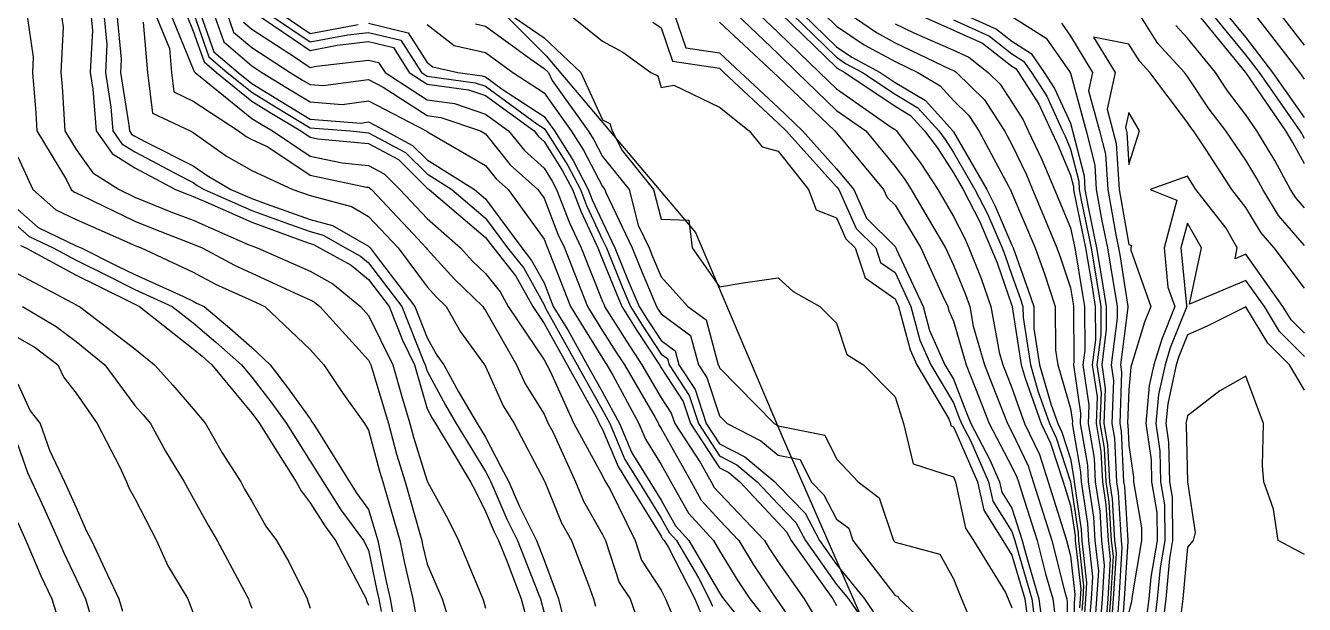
# Model space of a CAD drawing. Extents: x 0 to 335, y 0 to 561.
# Drawn here: x 225.7 to 335, y 369.5 to 419 of the extents above; entities that cross this region are included whole.
import ezdxf

# ---------------------------------------------------------------- set-up
doc = ezdxf.new("R2010")
doc.units = 0
for name, color, linetype in [('CONTOURS_MAJEURES', 3, 'CONTINUOUS'), ('CONTOURS_MINEURES', 8, 'CONTINUOUS'), ('PARCELLE', 4, 'CONTINUOUS')]:
    doc.layers.add(name, color=color, linetype=linetype)

msp = doc.modelspace()

# ---------------------------------------------------------------- linework, layer by layer
at = {"layer": 'CONTOURS_MAJEURES'}
for points in [[(232.363, 420.003), (232.614, 417.382), (232.497, 414.996), (232.967, 412.029), (233.122, 409.999), (233.907, 408.909), (234.999, 408.212), (238.816, 406.187), (240.002, 405.588), (240.345, 405.346), (240.938, 405.003), (245.005, 403.202), (247.835, 402.164), (249.997, 401.391), (251.1, 401.099), (253.034, 399.996), (254.306, 399.303), (255, 398.732), (257.846, 394.999), (259.696, 390.309), (259.845, 390.003), (260.003, 389.457), (261.566, 386.563), (262.49, 384.995), (264.995, 380.881), (265.296, 380.3), (265.455, 379.999), (266.813, 376.818), (267.722, 375.003), (269.492, 370.501), (269.687, 369.995), (269.998, 368.823)], [(240.047, 420.003), (241.345, 416.341), (242.915, 414.996), (245.005, 413.301), (247.049, 412.046), (249.997, 410.266), (253.46, 409.999), (255, 409.85), (258.151, 408.15), (260.003, 406.319), (262.112, 405.003), (264.995, 402.549), (266.873, 399.996), (268.261, 398.261), (269.998, 395.131), (270.049, 394.999), (270.133, 394.864), (272.824, 390.003), (275.001, 386.132), (275.616, 384.995), (276.911, 381.906), (278.09, 379.999), (280.004, 376.903), (280.686, 375.685), (281.313, 375.003), (283.195, 371.802), (284.125, 369.995), (284.384, 369.383)], [(246.449, 420.003), (249.997, 417.612), (253.213, 418.215), (255, 418.426), (257.751, 417.75), (259.515, 414.996), (260.003, 414.679), (264.119, 414.119), (264.995, 413.82), (269.376, 410.62), (269.998, 410.212), (270.15, 409.999), (272.031, 407.034), (273.099, 405.003), (273.627, 403.628), (275.001, 400.687), (275.33, 399.996), (276.682, 396.679), (277.388, 394.999), (278.394, 393.391), (280.004, 390.931), (280.54, 390.54), (280.685, 390.003), (282.396, 387.395), (283.188, 384.995), (284.996, 382.229), (286.473, 381.473), (288.222, 379.999), (289.999, 378.093), (291.527, 376.528), (292.337, 375.003), (295.002, 371.243), (296.017, 369.995), (297.636, 367.629)], [(291.181, 420.003), (295.002, 416.301), (295.776, 415.77), (297.217, 414.996), (300.005, 413.132), (301.966, 411.961), (303.737, 409.999), (304.277, 409.279), (304.997, 408.165), (306.827, 405.003), (307.909, 402.909), (309.154, 399.996), (309.4, 399.396), (310, 397.68), (310.71, 395.708), (310.944, 394.999), (310.955, 394.046), (311.582, 390.003), (312.222, 387.78), (313.211, 384.995), (313.786, 383.78), (315.003, 379.999), (315.657, 375.656), (315.697, 375.003), (316.127, 371.122), (316.058, 369.995), (315.984, 369.014)], [(335.005, 409.351), (334.774, 409.77), (334.636, 409.999), (333.85, 411.153), (331.152, 414.996), (330.002, 416.5), (327.116, 420.003)], [(279.308, 419.306), (280.004, 418.807), (280.98, 415.975), (284.996, 415.351), (285.377, 414.996), (289.999, 410.672), (290.706, 409.999), (295.002, 405.234), (295.194, 405.003), (296.679, 401.674), (298.361, 399.996), (298.774, 398.766), (300.005, 397.903), (301.358, 394.999), (302.129, 392.129), (303.075, 390.003), (304.997, 386.752), (305.489, 385.488), (305.684, 384.995), (306.448, 383.546), (308.001, 379.999), (308.356, 378.357), (310, 375.776), (310.247, 375.003), (310.329, 374.673), (311.692, 369.995), (312.08, 367.075)], [(304.997, 419.484), (308.089, 418.09), (310, 416.598), (310.98, 415.977), (311.664, 414.996), (312.971, 412.967), (314.329, 409.999), (314.546, 409.543), (315.003, 408.454), (315.709, 405.709), (315.752, 405.003), (315.915, 404.088), (316.769, 399.996), (317.235, 397.233), (317.593, 394.999), (317.606, 392.607), (317.27, 390.003), (317.622, 387.622), (317.527, 384.995), (317.887, 382.885), (318.035, 379.999), (318.291, 378.293), (318.496, 375.003), (318.646, 373.648), (318.423, 369.995), (318.182, 366.814)], [(225.003, 401.841), (225.985, 400.98), (228.041, 399.996), (229.996, 398.943), (232.633, 397.633), (234.999, 396.458), (238.213, 394.999), (240.002, 393.591), (241.948, 391.947), (244.141, 390.003), (245.005, 388.958), (246.726, 386.723), (247.972, 384.995), (249.997, 381.786), (251.101, 379.999), (252.622, 377.624), (254.569, 375.003), (255, 374.176), (255.71, 370.706), (255.879, 369.995), (256.068, 368.928)], [(335.005, 390.719), (332.866, 392.864), (331.579, 394.999), (330.002, 397.217), (325.193, 395.193), (326.196, 399.996), (324.999, 402.118), (324.441, 399.996), (324.919, 395.078), (324.947, 394.999), (323.534, 391.466), (323.085, 390.003), (322.529, 387.468), (322.3, 384.995), (322.639, 382.639), (322.7, 379.999), (323.034, 378.037), (323.062, 375.003), (322.664, 372.666), (322.425, 369.995), (322.161, 367.833)], [(225.003, 383.158), (225.82, 380.816), (226.203, 379.999), (227.216, 377.784), (228.49, 375.003), (228.938, 373.942), (229.996, 371.705), (230.791, 369.995), (231.765, 366.766)]]:
    msp.add_lwpolyline(points, dxfattribs=at)
at = {"layer": 'CONTOURS_MINEURES'}
for points in [[(225.767, 420.003), (226.318, 416.315), (226.257, 414.996), (226.544, 411.541), (226.643, 409.999), (229.174, 405.826), (229.555, 405.003), (229.79, 404.797), (229.996, 404.699), (230.54, 404.458), (234.999, 402.282), (236.625, 401.623), (240.002, 400.331), (240.766, 399.996), (243.525, 398.518), (245.005, 397.854), (248.977, 396.02), (249.997, 395.571), (250.367, 395.369), (250.816, 394.999), (255, 390.405), (255.195, 390.003), (255.275, 389.728), (256.689, 384.995), (257.378, 382.374), (258.116, 379.999), (259.339, 375.665), (259.533, 375.003), (259.613, 374.612), (260.003, 372.967), (261.277, 369.995), (262.182, 367.18)], [(228.703, 420.003), (228.872, 418.876), (228.693, 414.996), (228.792, 413.792), (229.038, 409.999), (229.996, 408.42), (231.426, 406.432), (233.663, 405.003), (234.999, 404.351), (238.096, 403.096), (240.002, 402.367), (244.696, 400.304), (245.005, 400.168), (245.473, 399.996), (249.997, 398.002), (251.943, 396.943), (254.302, 394.999), (255, 394.233), (257.055, 390.003), (257.894, 387.106), (258.525, 384.995), (258.832, 383.826), (260.003, 380.06), (260.039, 379.999), (261.786, 376.787), (262.668, 375.003), (264.597, 370.394), (264.768, 369.995), (264.823, 369.823), (264.995, 369.222)], [(231.246, 420.003), (231.379, 418.619), (231.201, 414.996), (231.427, 413.566), (231.701, 409.999), (233.08, 408.084), (234.999, 406.858), (238.496, 405.003), (239.567, 404.569), (240.002, 404.403), (241.071, 403.933), (245.005, 402.191), (249.424, 400.57), (249.997, 400.365), (250.289, 400.288), (250.801, 399.996), (253.519, 398.516), (255, 397.296), (256.751, 394.999), (257.89, 392.113), (258.915, 390.003), (260.003, 386.247), (260.441, 385.435), (260.701, 384.995), (261.789, 383.208), (263.71, 379.999), (264.163, 379.166), (264.995, 377.483), (265.737, 375.744), (266.109, 375.003), (266.831, 373.165), (268.052, 369.995), (269.153, 365.842)], [(233.48, 420.003), (233.85, 416.146), (233.793, 414.996), (234.506, 410.491), (234.544, 409.999), (234.734, 409.735), (234.999, 409.566), (235.924, 409.075), (240.002, 407.016), (241.183, 406.183), (243.223, 405.003), (245.005, 404.214), (246.245, 403.759), (249.997, 402.417), (251.91, 401.911), (255, 400.149), (255.143, 399.996), (255.551, 399.446), (258.941, 394.999), (260.003, 392.307), (260.835, 390.836), (261.441, 390.003), (262.69, 387.691), (264.279, 384.995), (264.995, 383.82), (266.301, 381.303), (266.99, 379.999), (267.889, 377.893), (269.336, 375.003), (269.998, 373.32), (271.219, 369.995), (271.96, 366.959)], [(236.746, 420.003), (237.96, 417.039), (238.139, 414.996), (238.346, 413.343), (240.002, 412.558), (243.87, 409.999), (244.535, 409.531), (245.005, 409.259), (246.375, 408.628), (249.997, 406.211), (254.803, 405.2), (255, 405.181), (255.115, 405.118), (255.232, 405.003), (258.802, 401.197), (259.931, 399.996), (260.003, 399.899), (262.337, 397.335), (264.76, 394.999), (264.845, 394.849), (264.995, 394.642), (267.646, 390.003), (268.374, 388.377), (269.998, 385.777), (270.348, 384.995), (270.775, 384.219), (272.698, 379.999), (273.368, 378.368), (275.001, 375.518), (275.254, 375.003), (276.421, 371.416), (277.345, 369.995), (278.051, 368.045)], [(238.069, 420.003), (240.002, 415.287), (240.078, 415.072), (240.166, 414.996), (245.005, 411.07), (245.668, 410.663), (246.767, 409.999), (249.997, 407.844), (252.731, 407.269), (255, 407.048), (256.329, 406.331), (257.672, 405.003), (260.003, 402.519), (262.86, 399.996), (263.878, 398.878), (264.995, 397.8), (266.241, 396.243), (266.931, 394.999), (269.998, 390.424), (270.231, 390.003), (270.532, 389.468), (272.532, 384.995), (275.001, 380.514), (275.153, 380.151), (275.247, 379.999), (275.645, 379.356), (277.78, 375.003), (278.327, 373.324), (280.004, 370.745), (280.39, 369.995), (281.761, 366.757)], [(239.393, 420.003), (240.002, 418.517), (240.923, 415.918), (241.999, 414.996), (245.005, 412.557), (246.589, 411.585), (249.214, 409.999), (249.997, 409.477), (250.66, 409.337), (255, 408.916), (257.544, 407.544), (260.003, 405.112), (260.177, 405.003), (264.995, 400.902), (265.661, 399.996), (267.587, 397.588), (269.025, 394.999), (269.998, 393.547), (271.959, 390.003), (274.487, 385.51), (274.717, 384.995), (275.001, 384.48), (276.325, 381.321), (277.142, 379.999), (280.004, 375.37), (280.136, 375.135), (280.257, 375.003), (280.622, 374.383), (282.88, 369.995), (283.51, 368.508)], [(240.62, 420.003), (241.768, 416.764), (243.832, 414.996), (245.005, 414.044), (247.51, 412.507), (249.997, 411.005), (254.326, 410.672), (255, 410.764), (256.454, 409.999), (258.758, 408.756), (260.003, 407.525), (264.047, 405.003), (264.995, 404.196), (268.084, 399.996), (268.934, 398.933), (269.998, 397.017), (270.782, 394.999), (272.065, 392.935), (273.688, 390.003), (275.001, 387.668), (276.447, 384.995), (277.497, 382.491), (279.037, 379.999), (280.004, 378.436), (281.236, 376.235), (282.368, 375.003), (284.996, 370.534), (285.2, 370.199), (285.333, 369.995), (286.664, 368.33)], [(241.765, 420.003), (242.613, 417.61), (245.005, 415.561), (245.877, 414.996), (248.431, 413.429), (249.997, 412.483), (252.723, 412.273), (255, 412.584), (259.916, 409.999), (259.972, 409.969), (260.003, 409.939), (260.163, 409.839), (264.995, 407.042), (265.905, 405.912), (266.917, 405.003), (269.998, 400.736), (270.203, 400.201), (270.299, 399.996), (270.501, 399.494), (272.247, 394.999), (275.001, 390.568), (275.219, 390.22), (275.361, 390.003), (275.871, 389.132), (278.109, 384.995), (278.668, 383.661), (280.004, 381.501), (280.845, 379.999), (282.335, 377.336), (284.479, 375.003), (284.996, 374.123), (286.558, 371.558), (287.582, 369.995), (289.999, 366.969)], [(242.909, 420.003), (243.458, 418.455), (245.005, 417.131), (248.3, 414.996), (249.352, 414.351), (249.997, 413.961), (251.119, 413.875), (255, 414.404), (256.251, 413.747), (260.003, 411.313), (261.158, 411.155), (264.552, 409.999), (264.995, 409.743), (267.111, 407.116), (269.463, 405.003), (269.998, 404.263), (271.181, 401.18), (271.735, 399.996), (272.894, 397.103), (273.712, 394.999), (275.001, 392.925), (276.126, 391.126), (276.861, 390.003), (279.496, 385.503), (279.771, 384.995), (279.84, 384.832), (280.004, 384.566), (282.56, 379.999), (283.435, 378.436), (284.996, 376.737), (286.646, 375.003), (287.915, 372.917), (289.831, 369.995), (289.999, 369.784), (293.264, 364.999)], [(245.371, 420.003), (249.997, 416.886), (252.32, 417.321), (255, 417.638), (257.119, 417.117), (258.477, 414.996), (260.003, 414.006), (263.526, 413.526), (264.995, 413.026), (269.139, 409.999), (269.522, 409.524), (269.998, 409.096), (271.587, 406.59), (272.422, 405.003), (273.138, 403.138), (274.606, 399.996), (275.001, 399.011), (276.164, 396.16), (276.651, 394.999), (277.94, 392.938), (279.861, 390.003), (280.004, 389.759), (281.889, 386.886), (282.514, 384.995), (284.996, 381.196), (285.789, 380.791), (286.729, 379.999), (289.999, 376.492), (290.735, 375.738), (291.126, 375.003), (293.877, 371.122), (294.674, 369.995), (295.002, 369.447)], [(247.528, 420.003), (249.997, 418.339), (254.106, 419.109)], [(267.015, 420.003), (269.998, 417.948), (273.153, 414.996), (275.001, 410.944), (275.634, 410.632), (275.817, 409.999), (276.669, 408.334), (279.359, 405.003), (280.004, 402.458), (282.363, 402.361), (282.655, 399.996), (284.996, 396.685), (287.012, 397.013), (289.999, 397.433), (291.284, 396.282), (293.586, 394.999), (295.002, 393.558), (295.892, 390.892), (297.316, 390.003), (300.005, 387.277), (300.727, 384.995), (301.545, 381.54), (304.997, 380.428), (305.185, 379.999), (306.04, 376.043), (306.703, 375.003), (309.441, 370.555), (309.662, 369.995), (310, 369.23)], [(272.099, 420.003), (275.001, 417.68), (276.729, 416.725), (279.139, 414.996), (279.718, 414.71), (280.004, 413.724), (281.096, 413.903), (284.996, 412.031), (287.523, 409.999), (288.652, 408.654), (289.999, 408.275), (292.613, 405.003), (293.266, 403.266), (295.002, 402.571), (295.796, 400.79), (296.593, 399.996), (297.451, 397.445), (300.005, 395.652), (300.309, 394.999), (301.303, 391.302), (301.88, 390.003), (304.616, 385.378), (304.737, 384.995), (304.787, 384.784), (304.997, 384.717), (307.062, 379.999), (307.584, 377.586), (309.23, 375.003), (310, 373.751), (311.094, 369.995), (311.552, 366.548)], [(281.118, 420.003), (282.114, 417.113), (284.996, 416.665), (286.786, 414.996), (289.999, 411.99), (292.092, 409.999), (295.002, 406.771), (296.47, 405.003), (297.561, 402.557), (300.005, 400.119), (300.08, 399.996), (300.143, 399.858), (302.407, 394.999), (302.956, 392.956), (304.269, 390.003), (304.997, 388.771), (306.055, 386.053), (306.473, 384.995), (308.116, 381.881), (308.94, 379.999), (309.128, 379.128), (310, 377.758), (310.88, 375.003), (311.173, 373.829), (312.29, 369.995), (312.607, 367.602)], [(286.409, 420.003), (289.999, 416.582), (291.638, 414.996), (295.002, 411.748), (297.51, 409.999), (300.005, 406.973), (300.849, 405.847), (301.394, 405.003), (303.307, 401.692), (304.328, 399.996), (304.997, 398.538), (306.029, 396.029), (306.389, 394.999), (306.695, 393.304), (307.66, 390.003), (308.316, 388.317), (309.63, 384.995), (310, 384.292), (311.381, 381.378), (311.825, 379.999), (312.664, 377.339), (313.41, 375.003), (314.548, 370.451), (314.681, 369.995), (314.718, 369.71), (314.764, 364.999)], [(288.344, 420.003), (289.999, 418.426), (293.544, 414.996), (295.002, 413.588), (299.67, 410.335), (300.005, 410.11), (300.075, 410.069), (300.137, 409.999), (302.22, 407.22), (303.653, 405.003), (304.997, 402.675), (305.91, 400.909), (306.3, 399.996), (307.378, 397.376), (308.208, 394.999), (308.913, 391.088), (309.231, 390.003), (309.446, 389.448), (310, 388.048), (311.085, 384.995), (312.343, 382.339), (313.096, 379.999), (314.521, 375.485), (314.675, 375.003), (315.003, 373.687), (315.371, 370.364), (315.349, 369.995), (315.324, 369.674), (315.343, 364.999)], [(290.265, 420.003), (295.002, 415.413), (295.249, 415.243), (295.71, 414.996), (300.005, 412.125), (301.335, 411.331), (302.537, 409.999), (303.592, 408.593), (304.997, 406.418), (305.816, 405.003), (307.242, 402.243), (308.203, 399.996), (308.726, 398.723), (310, 395.077), (310.021, 395.02), (310.028, 394.999), (310.028, 394.971), (310.799, 390.003), (311.122, 388.88), (312.502, 384.995), (313.305, 383.299), (314.368, 379.999), (315.003, 377.984), (315.393, 375.393), (315.418, 375.003), (315.875, 370.869), (315.822, 369.995), (315.764, 369.234)], [(292.098, 420.003), (295.002, 417.189), (296.302, 416.296), (298.724, 414.996), (300.005, 414.14), (302.596, 412.592), (304.937, 409.999), (304.963, 409.965), (304.997, 409.912), (307.838, 405.003), (308.575, 403.576), (310, 400.24), (310.103, 399.996), (311.399, 396.396), (311.861, 394.999), (311.881, 393.121), (312.365, 390.003), (313.321, 386.679), (313.919, 384.995), (314.267, 384.26), (315.003, 381.974), (315.292, 380.288), (315.307, 379.999), (315.92, 375.92), (315.977, 375.003), (316.379, 371.375), (316.295, 369.995), (316.204, 368.794)], [(293.93, 420.003), (295.002, 418.965), (297.354, 417.35), (300.005, 415.926), (301.945, 414.996), (303.857, 413.854), (304.997, 412.591), (306.309, 411.309), (307.156, 409.999), (309.665, 405.338), (309.859, 405.003), (309.907, 404.91), (310, 404.692), (311.977, 399.996), (312.778, 397.773), (313.693, 394.999), (313.734, 391.27), (313.931, 390.003), (315.003, 386.274), (315.168, 385.161), (315.162, 384.995), (315.869, 380.865), (315.913, 379.999), (316.447, 376.447), (316.537, 375.003), (316.882, 371.88), (316.768, 369.995), (316.643, 368.354)], [(296.075, 420.003), (298.406, 418.403), (300.005, 417.544), (304.704, 415.29), (304.997, 415.16), (305.111, 415.109), (305.256, 414.996), (307.654, 412.652), (309.37, 409.999), (310, 408.827), (311.233, 406.234), (311.75, 405.003), (313.012, 401.989), (313.851, 399.996), (314.156, 399.149), (315.003, 396.581), (315.232, 395.228), (315.268, 394.999), (315.295, 390.294), (315.257, 390.003), (315.869, 385.864), (315.838, 384.995), (316.445, 381.442), (316.519, 379.999), (316.974, 376.975), (317.097, 375.003), (317.386, 372.385), (317.241, 369.995), (317.083, 367.914)], [(301.877, 420.003), (304.997, 418.62), (307.493, 417.494), (310, 415.537), (310.331, 415.327), (310.562, 414.996), (312.301, 412.297), (313.352, 409.999), (313.884, 408.881), (315.003, 406.213), (315.251, 405.251), (315.266, 405.003), (315.323, 404.682), (316.301, 399.996), (316.834, 396.832), (317.128, 394.999), (317.144, 392.145), (316.867, 390.003), (317.272, 387.271), (317.189, 384.995), (317.599, 382.597), (317.731, 379.999), (318.028, 378.029), (318.216, 375.003), (318.394, 373.396), (318.187, 369.995), (317.962, 367.034)], [(305.764, 420.003), (308.684, 418.686), (310, 417.659), (311.629, 416.626), (312.766, 414.996), (313.642, 413.636), (315.003, 410.661), (315.182, 409.999), (316.167, 406.167), (316.238, 405.003), (316.508, 403.494), (317.237, 399.996), (317.636, 397.634), (318.057, 394.999), (318.068, 393.07), (317.673, 390.003), (317.973, 387.974), (317.864, 384.995), (318.176, 383.174), (318.338, 379.999), (318.555, 378.557), (318.776, 375.003), (318.897, 373.901), (318.66, 369.995), (318.402, 366.594)], [(335.005, 400.204), (332.788, 402.785), (331.451, 405.003), (330.938, 405.938), (330.002, 407.491), (328.292, 409.999), (326.86, 411.858), (324.999, 414.661), (324.748, 414.996), (322.47, 417.473), (320.863, 420.003)], [(335.005, 407.188), (334.007, 409.003), (333.407, 409.999), (330.002, 414.996), (325.878, 420.003)], [(335.005, 411.146), (332.302, 414.996), (330.002, 418.003), (328.355, 420.003)], [(335.005, 414.423), (334.602, 414.996), (333.288, 416.714), (330.74, 420.003)], [(335.005, 417.343), (332.944, 420.003)], [(235.716, 419.285), (236.093, 414.996), (236.527, 411.526), (239.747, 409.999), (240.002, 409.871), (242.859, 407.857), (245.005, 406.616), (248.505, 405.003), (249.997, 404.47), (253.532, 403.534), (255, 402.697), (257.537, 399.996), (260.003, 396.665), (260.796, 395.793), (261.62, 394.999), (262.84, 392.842), (264.908, 390.003), (264.939, 389.946), (264.995, 389.851), (266.497, 386.499), (267.435, 384.995), (268.31, 383.31), (269.998, 380.115), (270.051, 379.999), (271.49, 376.493), (272.345, 375.003), (273.786, 371.211), (274.232, 369.995), (274.383, 369.378)], [(244.303, 419.301), (245.005, 418.7), (248.671, 416.325), (249.997, 415.432), (250.533, 415.532), (255, 416.06), (255.854, 415.851), (256.401, 414.996), (260.003, 412.659), (262.342, 412.341), (264.995, 411.437), (266.964, 409.999), (268.316, 408.32), (269.998, 406.81), (270.699, 405.704), (271.068, 405.003), (272.16, 402.159), (273.171, 399.996), (275.001, 395.429), (275.126, 395.124), (275.178, 394.999), (277.033, 392.032), (278.361, 390.003), (280.004, 387.198), (280.876, 385.87), (281.164, 384.995), (283.358, 381.638), (284.276, 379.999), (284.534, 379.537), (284.996, 379.034), (288.83, 375.003), (289.273, 374.276), (289.999, 373.168), (292.246, 369.995), (295.002, 365.385)], [(255, 419.215), (258.384, 418.383), (260.003, 415.855), (260.487, 415.482), (262.622, 414.996), (264.711, 414.711), (264.995, 414.615), (266.416, 413.577), (269.998, 411.223), (270.875, 409.999), (272.475, 407.477), (273.776, 405.003), (274.116, 404.117), (275.001, 402.223), (276.06, 399.996), (277.201, 397.197), (278.125, 394.999), (278.847, 393.844), (280.004, 392.077), (281.202, 391.202), (281.525, 390.003), (282.903, 387.903), (283.863, 384.995), (284.996, 383.261), (287.156, 382.156), (289.715, 379.999), (289.999, 379.695), (292.319, 377.319), (293.549, 375.003), (295.002, 372.952), (297.406, 369.995), (298.461, 368.453)], [(260.003, 419.096), (262.316, 417.316), (264.995, 416.706), (267.335, 414.996), (269.998, 413.246), (272.325, 409.999), (273.363, 408.364), (275.001, 405.248), (275.199, 405.003), (275.266, 404.738), (277.521, 399.996), (278.239, 398.233), (279.599, 394.999), (279.755, 394.75), (280.004, 394.369), (282.527, 392.528), (283.206, 390.003), (283.917, 388.92), (284.996, 385.649), (285.642, 384.995), (288.523, 383.521), (289.999, 382.277), (291.906, 381.903), (292.829, 379.999), (293.902, 378.9), (295.002, 376.828), (296.042, 376.041), (296.397, 375.003), (300.005, 370.291), (300.239, 370.229), (300.368, 369.995), (302.764, 367.759)], [(264.145, 419.15), (264.995, 418.957), (268.872, 416.123), (269.998, 415.347), (270.373, 414.996), (270.687, 414.308), (273.776, 409.999), (274.251, 409.25), (275.001, 407.823), (277.279, 405.003), (278.053, 401.948), (278.981, 399.996), (279.277, 399.27), (280.004, 397.541), (282.28, 394.999), (283.851, 393.853), (284.887, 390.003), (284.93, 389.937), (284.996, 389.737), (289.676, 384.995), (289.89, 384.886), (289.999, 384.794), (294.012, 384.007), (295.002, 381.965), (296.841, 379.999), (298.641, 378.636), (299.883, 375.003), (300.005, 374.843), (303.83, 373.832), (304.997, 371.715), (305.675, 369.995), (306.212, 368.782)], [(284.996, 419.294), (289.605, 414.996), (289.999, 414.627), (294.864, 409.999), (295.002, 409.846), (299.022, 405.003), (299.326, 404.323), (300.005, 403.645), (302.204, 399.996), (304.074, 395.924), (304.504, 394.999), (304.609, 394.61), (304.997, 393.737), (306.089, 390.003), (307.185, 387.185), (308.051, 384.995), (310, 381.3), (310.419, 380.417), (310.553, 379.999), (310.808, 379.192), (312.145, 375.003), (312.86, 372.14), (313.485, 369.995), (313.663, 368.656)], [(300.005, 419.162), (301.613, 418.391), (304.997, 416.89), (306.302, 416.301), (307.975, 414.996), (308.998, 413.995), (310, 412.446), (310.959, 410.957), (311.398, 409.999), (312.558, 407.558), (313.63, 405.003), (315.003, 401.725), (315.364, 399.996), (316.033, 396.03), (316.198, 394.999), (316.219, 391.22), (316.062, 390.003), (316.571, 386.567), (316.513, 384.995), (317.022, 382.019), (317.125, 379.999), (317.501, 377.502), (317.656, 375.003), (317.89, 372.89), (317.714, 369.995), (317.523, 367.474)], [(310, 419.781), (312.927, 417.925), (314.97, 414.996), (314.983, 414.976), (315.003, 414.932), (316.334, 409.999), (317.083, 407.084), (317.21, 405.003), (317.692, 402.306), (318.174, 399.996), (318.437, 398.436), (318.987, 394.999), (318.993, 393.995), (318.478, 390.003), (318.674, 388.677), (318.54, 384.995), (318.753, 383.751), (318.944, 379.999), (319.082, 379.084), (319.335, 375.003), (319.401, 374.406), (319.132, 369.995), (318.842, 366.154)], [(314.225, 419.224), (315.003, 418.108), (316.898, 414.996), (316.557, 413.441), (317.485, 409.999), (317.999, 408.001), (318.183, 405.003), (318.876, 401.118), (319.111, 399.996), (319.238, 399.238), (319.917, 394.999), (319.917, 394.921), (319.283, 390.003), (319.375, 389.38), (319.215, 384.995), (319.329, 384.329), (319.55, 379.999), (319.608, 379.611), (319.895, 375.003), (319.905, 374.912), (319.605, 369.995), (319.281, 365.714)], [(335.005, 403.414), (334.271, 404.269), (333.828, 405.003), (332.472, 407.471), (330.948, 409.999), (330.002, 411.388), (328.431, 413.427), (327.389, 414.996), (324.999, 417.933), (324.007, 419.011)], [(335.005, 396.561), (332.427, 399.996), (331.306, 401.301), (330.002, 403.465), (328.801, 405.003), (326.608, 408.392), (325.513, 409.999), (325.289, 410.29), (324.999, 410.727), (321.796, 414.996), (320.933, 415.934), (319.996, 417.411), (316.981, 418.02), (318.822, 414.996), (318.134, 411.862), (318.637, 409.999), (318.915, 408.918), (319.155, 405.003), (319.996, 400.295), (320.209, 400.209), (320.153, 399.996), (320.17, 399.822), (321.872, 394.999), (321.336, 393.66), (320.216, 390.003), (320.176, 389.822), (319.996, 387.87), (319.891, 384.995), (319.906, 384.906), (319.996, 383.151), (320.393, 380.395), (320.402, 379.999), (321.07, 376.075), (321.08, 375.003), (320.274, 370.274), (320.249, 369.995), (320.222, 369.769), (319.996, 368.902)], [(319.831, 409.834), (319.996, 407.144), (320.901, 409.999), (319.996, 411.577), (319.712, 410.284), (319.788, 409.999), (319.831, 409.834)], [(225.003, 407.783), (226.292, 405.003), (228.268, 403.27), (229.996, 402.443), (234.575, 400.42), (234.999, 400.213), (235.153, 400.15), (235.557, 399.996), (240.002, 397.925), (241.909, 396.904), (245.005, 395.514), (246.12, 394.999), (249.997, 391.324), (251.173, 390.003), (252.709, 387.71), (254.649, 384.995), (255, 384.436), (255.923, 380.921), (256.21, 379.999), (256.685, 378.316), (257.652, 375.003), (258.052, 373.05), (258.776, 369.995), (259.592, 365.409)], [(335.005, 392.71), (333.861, 393.857), (333.172, 394.999), (330.002, 399.458), (329.071, 399.066), (329.265, 399.996), (328.31, 401.688), (325.722, 405.003), (324.999, 406.121), (321.821, 405.003), (324.087, 404.091), (323.012, 399.996), (323.336, 396.659), (323.922, 394.999), (322.801, 392.197), (322.129, 390.003), (321.744, 388.253), (321.443, 384.995), (321.89, 381.891), (321.934, 379.999), (322.379, 377.383), (322.401, 375.003), (321.868, 371.869), (321.7, 369.995), (321.515, 368.478)], [(225.003, 403.272), (226.746, 401.744), (229.996, 400.187), (230.429, 399.996), (233.481, 398.48), (234.999, 397.726), (239.164, 395.836), (240.002, 395.446), (240.293, 395.29), (240.94, 394.999), (243.142, 393.139), (245.005, 391.488), (246.566, 390.003), (248.061, 388.061), (249.997, 385.378), (250.15, 385.149), (250.26, 384.995), (250.703, 384.29), (253.355, 379.999), (253.996, 378.997), (255, 377.646), (255.771, 375.003), (256.491, 371.487), (256.845, 369.995), (257.243, 367.755)], [(225.224, 400.217), (225.686, 399.996), (229.996, 397.675), (231.785, 396.786), (234.999, 395.189), (235.418, 394.999), (240.002, 391.389), (240.754, 390.754), (241.601, 390.003), (245.005, 385.886), (245.392, 385.384), (245.672, 384.995), (246.814, 383.184), (248.796, 379.999), (249.228, 379.229), (249.997, 378.204), (251.248, 376.252), (252.175, 375.003), (254.549, 370.446), (254.774, 369.995), (254.828, 369.823), (255, 369.453)], [(225.003, 397.788), (229.694, 395.301), (229.996, 395.139), (230.089, 395.092), (230.276, 394.999), (234.999, 391.374), (236.69, 390.003), (238.266, 388.266), (240.002, 386.233), (241.044, 384.995), (242.481, 382.475), (244.062, 379.999), (244.399, 379.394), (245.005, 378.361), (246.211, 376.21), (247.118, 375.003), (248.171, 373.171), (249.746, 369.995), (249.812, 369.81), (249.997, 369.202)], [(225.393, 394.999), (228.289, 393.292), (229.996, 391.992), (232.448, 390.003), (234.999, 386.54), (235.733, 385.731), (236.361, 384.995), (237.637, 382.634), (239.221, 379.999), (240.002, 378.609), (241.291, 376.29), (242.047, 375.003), (244.419, 370.581), (244.724, 369.995), (244.791, 369.782), (245.005, 369.221)], [(335.005, 387.852), (333.734, 390.003), (331.872, 391.87), (330.002, 394.973), (326.678, 393.322), (324.999, 392.565), (324.266, 390.734), (324.042, 390.003), (323.313, 386.683), (323.157, 384.995), (323.388, 383.387), (323.466, 379.999), (323.689, 378.691), (323.723, 375.003), (323.461, 373.464), (323.15, 369.995), (322.807, 367.187)], [(225.003, 392.357), (226.484, 391.485), (228.429, 390.003), (228.926, 388.93), (229.996, 387.58), (231.798, 384.995), (233.736, 381.26), (234.291, 379.999), (234.504, 379.505), (234.999, 378.594), (236.855, 375.003), (237.826, 372.825), (239.552, 369.995), (240.002, 368.786)], [(225.003, 388.379), (226.073, 386.068), (226.923, 384.995), (227.718, 382.716), (228.992, 379.999), (229.996, 377.805), (230.839, 375.844), (231.296, 375.003), (232.444, 372.552), (233.634, 369.995), (233.95, 368.948)], [(335.005, 373.792), (332.766, 375.003), (332.347, 377.657), (331.533, 379.999), (331.409, 381.404), (331.518, 384.995), (330.002, 389.034), (327.778, 387.777), (324.999, 385.648), (324.881, 385.113), (324.87, 384.995), (324.886, 384.883), (324.999, 379.999), (325.672, 375.675), (325.499, 375.003), (324.999, 374.437), (324.6, 369.995), (324.1, 365.896)], [(225.003, 376.526), (225.701, 375.003), (226.981, 371.978), (227.918, 369.995), (229.205, 365.79)]]:
    msp.add_lwpolyline(points, dxfattribs=at)
at = {"layer": 'PARCELLE'}
msp.add_lwpolyline([(262.914, 423.687), (270.163, 416.414), (282.956, 401.315), (290.43, 383.682), (299.184, 363.711), (299.229, 360.753), (298.92, 358.308), (292.694, 341.537), (289.52, 332.431), (288.821, 328.851), (288.658, 322.359), (289.929, 317.613), (290.871, 314.239), (297.138, 303.118), (303.745, 293.225), (309.938, 283.994), (310.624, 281.101), (311.925, 265.366), (311.924, 242.069), (313.886, 234.931), (317.378, 219.409), (317.727, 214.37), (314.813, 207.761), (309.381, 197.486)], dxfattribs=at)

doc.saveas('drawing.dxf')
